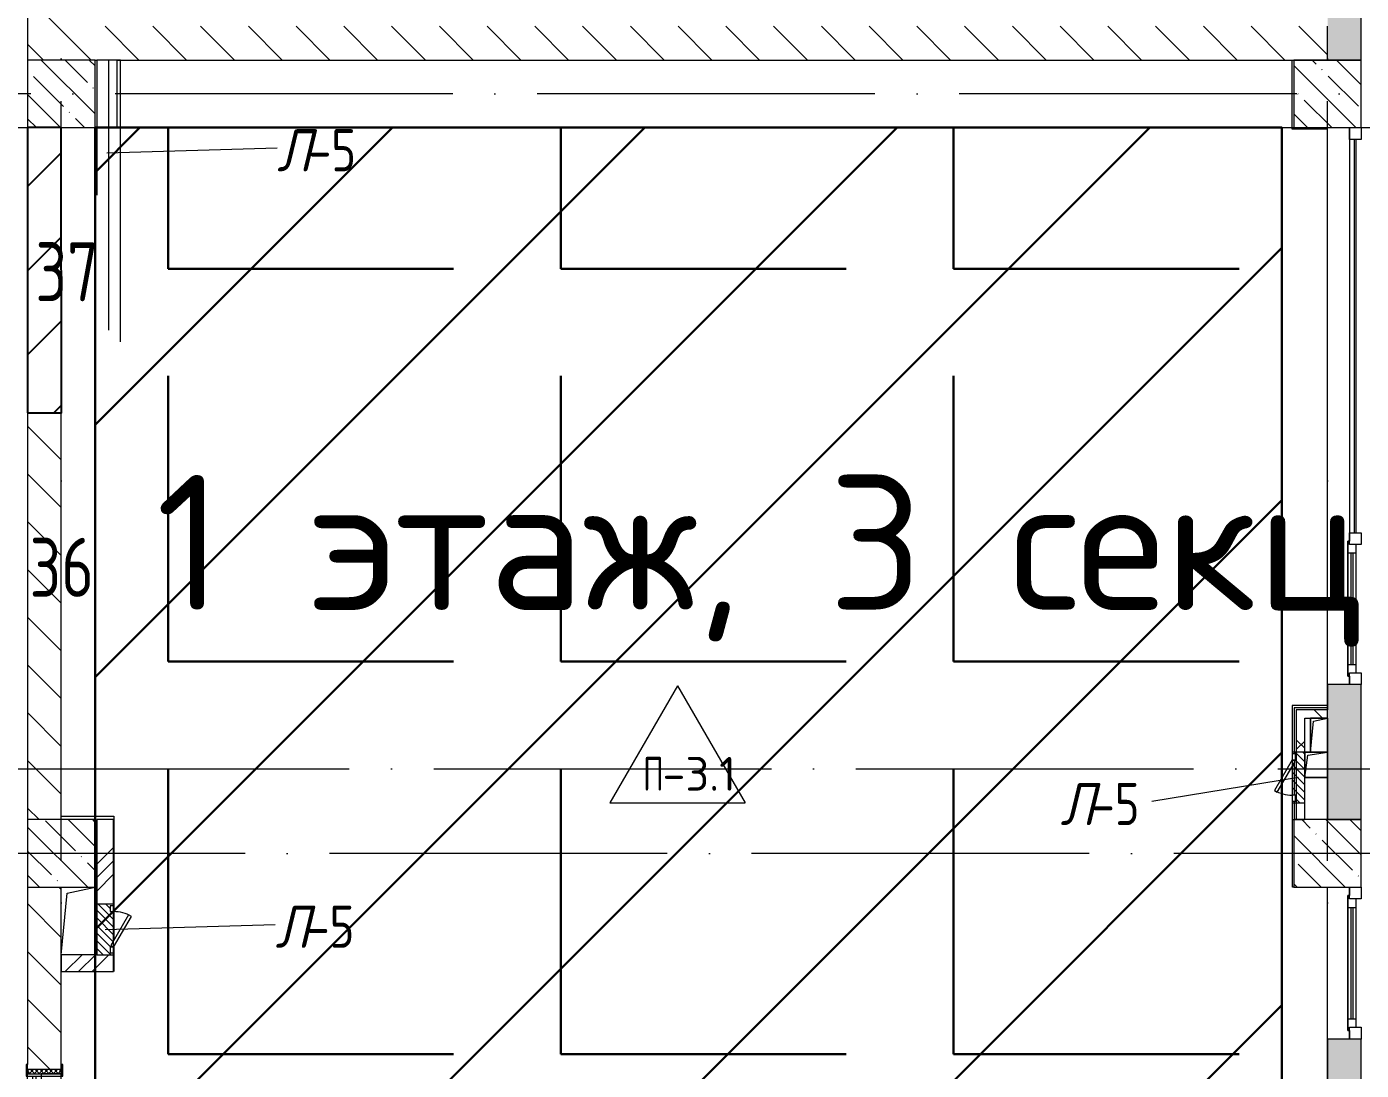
# Model space of a CAD drawing. Header units: millimetres. Extents: x -68946 to 690821, y -552984 to 293768.
# Drawn here: x 157333 to 165238, y 20840 to 27023 of the extents above; entities that cross this region are included whole.
import ezdxf

# ---------------------------------------------------------------- set-up
doc = ezdxf.new("R2010")
doc.units = ezdxf.units.MM
doc.linetypes.add('ADSK_Линия сетки', pattern=[2500, 2000, -250, 0, -250])
doc.linetypes.add('ADSK_Скрыто', pattern=[600, 300, -300])
for name, color, linetype, lineweight in [('0) блоки', 250, 'Continuous', 25), ('1.2) Стяжка 6 вып.', 30, 'Continuous', 30), ('1.2) Тепло-звук изол. + пденка 6 вып.', 200, 'Continuous', 30), ('1.4) Стяжка 6 вып.', 30, 'Continuous', 30), ('A-DETL-____-OTLN', 250, 'Continuous', 5), ('A-DETL-GENF-OTLN', 250, 'Continuous', 5), ('A-DOOR-____-IDEN', 250, 'Continuous', 9), ('A-DOOR-____-MCUT', 250, 'Continuous', 5), ('A-DOOR-____-OTLN', 250, 'Continuous', 5), ('A-DOOR-FRAM-MCUT', 250, 'Continuous', 5), ('A-DOOR-FRAM-OTLN', 250, 'Continuous', 5), ('A-DOOR-GLAZ-MCUT', 250, 'Continuous', 5), ('A-FLOR-____-IDEN', 250, 'Continuous', 9), ('A-FLOR-____-OTLN', 250, 'Continuous', 9), ('A-GENM-____-MCUT', 250, 'Continuous', 25), ('A-GENM-____-OTLN', 250, 'Continuous', 9), ('A-GLAZ-____-MCUT', 250, 'Continuous', 9), ('A-GLAZ-____-OTLN', 250, 'Continuous', 5), ('A-WALL-____-MCUT', 250, 'Continuous', 13), ('A-WALL-____-PATT', 250, 'Continuous', 13), ('A-WALL-FNSH-MCUT', 250, 'Continuous', 13), ('G-____-____-SYMB', 250, 'ADSK_Скрыто', 9), ('G-____-____-TEXT', 250, 'Continuous', 9), ('I-WALL-____-OTLN', 250, 'Continuous', 9), ('S-COLS-____-MCUT', 250, 'Continuous', 25), ('S-COLS-____-OTLN', 250, 'Continuous', 9), ('S-GRID-____-OTLN', 250, 'Continuous', 9)]:
    doc.layers.add(name, color=color, linetype=linetype, lineweight=lineweight)
doc.styles.add('GOST Common_2', font='', dxfattribs={"width": 0.8, "height": 350})
doc.styles.add('ISOCPEUR_2', font='isocpeur.ttf', dxfattribs={"height": 160})
doc.styles.add('ISOCPEUR_6', font='isocpeur.ttf', dxfattribs={"height": 3.5})
doc.styles.add('ISOCPEUR_I_1', font='ГОСТ тип А.ttf', dxfattribs={"height": 2500})
doc.styles.get('GOST Common_2').set_extended_font_data('GOST Common')
pattern_1 = [(135, (12287.91, -0.0006), (-141.42136, -141.42136), [])]
pattern_2 = [(45, (12287.9, -0.0006), (-224.5064, 224.5064), []), (45, (12367.3, -0.0006), (0, 449.0128), []), (45, (12208.54, -0.0006), (0, 449.0128), [])]
pattern_3 = [(45, (12287.91, -0.0006), (-141.42136, 141.42136), []), (135, (12287.91, -0.0006), (-141.42136, -141.42136), [])]
pattern_4 = [(135, (12287.91, -0.0006), (-142.5612, -142.5612), []), (135, (12430.48, -0.0006), (-142.5612, -142.5612), [252.016, -50.403, 3.353, -47.05])]
pattern_5 = [(45, (125, 0), (-22.6274, 22.6274), [])]

# ---------------------------------------------------------------- blocks, each defined once
blk = doc.blocks.new('Дверь_СКБ_2Ст_Фрамуга2 - Н_ВВ-3_2500x2600h_Учебные помещения_Фрамуга слева-42054644-АР1_Маркировочный план 1 этажа С2и3')
at = {"layer": 'A-DOOR-____-OTLN'}
h = blk.add_hatch(dxfattribs=at)
h.set_pattern_fill('FP_8', color=256, style=0, pattern_type=2)
h.set_pattern_definition([(135, (1051.41, 164.685), (-14.1421, -14.1421), []), (225, (1051.41, 164.685), (14.1421, -14.1421), [])])
h.paths.add_polyline_path([(1237.5, -86.6), (1237.5, -100), (1262.5, -100), (1262.5, 100), (1237.5, 100)])
at = {"layer": 'A-DOOR-FRAM-OTLN'}
h = blk.add_hatch(dxfattribs=at)
h.set_pattern_fill('FP_9', color=256, style=0, pattern_type=2)
h.set_pattern_definition([(45, (-1071.384, 164.685), (-14.1421, 14.1421), []), (135, (-1071.384, 164.685), (-14.1421, -14.1421), [])])
h.paths.add_polyline_path([(-1237.5, 100), (-1237.5, -100), (-1212.5, -100), (-1212.5, 100), (-1228.7, 100)])
at = {"layer": 'A-DOOR-____-MCUT'}
for p, q in [((-1187.5, 1100), (-1187.5, 100)), ((-1137.5, 1100), (-1187.5, 1100)), ((-1137.5, 100), (-1137.5, 1100)), ((-1187.5, 100), (-1137.5, 100))]:
    blk.add_line(p, q, dxfattribs=at)
at = {"layer": 'A-DOOR-FRAM-MCUT'}
for p, q in [((-1197.5, 108), (-1267.5, 108)), ((-1267.5, 108), (-1267.5, 100)), ((-1267.5, 100), (-1197.5, 100)), ((-1212.5, 100), (-1237.5, 100)), ((-1237.5, 100), (-1237.5, -100)), ((-1187.5, 100), (-1212.5, 100)), ((-1212.5, 100), (-1212.5, 20)), ((-1212.5, -100), (-1212.5, 100)), ((-1197.5, 100), (-1197.5, 108)), ((-1187.5, 60), (-1187.5, 100)), ((-187.5, 100), (-187.5, 60)), ((-162.5, 100), (-187.5, 100)), ((-177.5, 108), (-177.5, 100)), ((-107.5, 108), (-177.5, 108)), ((-177.5, 100), (-177.5, 20)), ((-62.5, 100), (-162.5, 100)), ((-162.5, 20), (-162.5, 100)), ((-162.5, 20), (-162.5, 100)), ((-117.5, 108), (-117.5, 100)), ((-47.5, 108), (-117.5, 108)), ((-107.5, 100), (-107.5, 108)), ((-62.5, 100), (-62.5, 20)), ((-47.5, 100), (-47.5, 108)), ((-47.5, 100), (-47.5, 20)), ((-47.5, 100), (1237.5, 100)), ((1292.5, 108), (1222.5, 108)), ((1222.5, 108), (1222.5, 100)), ((1222.5, 100), (1222.5, 20)), ((1222.5, 100), (1292.5, 100)), ((1237.5, 100), (1237.5, 20)), ((1262.5, 100), (1237.5, 100)), ((1237.5, 100), (1237.5, -100)), ((1262.5, -100), (1262.5, 100)), ((1292.5, 100), (1292.5, 108)), ((-1212.5, 20), (-1177.5, 20)), ((-1197.5, 20), (-1212.5, 20)), ((-1212.5, 20), (-1212.5, -100)), ((-1197.5, -100), (-1197.5, 20)), ((-1177.5, 60), (-1187.5, 60)), ((-1177.5, 20), (-1177.5, 60)), ((-187.5, 60), (-197.5, 60)), ((-197.5, 60), (-197.5, 20)), ((-197.5, 20), (-162.5, 20)), ((-177.5, 12), (-177.5, 20)), ((-107.5, 12), (-177.5, 12)), ((-62.5, 20), (-162.5, 20)), ((-117.5, 20), (-117.5, 12)), ((-117.5, 12), (-47.5, 12)), ((-107.5, 20), (-107.5, 12)), ((-47.5, 12), (-47.5, 20)), ((1237.5, 20), (-47.5, 20)), ((1237.5, 20), (1222.5, 20)), ((1222.5, 20), (1222.5, -100)), ((1237.5, -100), (1237.5, 20)), ((-1197.5, -100), (-1267.5, -100)), ((-1267.5, -100), (-1267.5, -108)), ((-1267.5, -108), (-1197.5, -108)), ((-1237.5, -100), (-1212.5, -100)), ((-1212.5, -100), (-1197.5, -100)), ((-1197.5, -108), (-1197.5, -100)), ((1222.5, -100), (1237.5, -100)), ((1292.5, -100), (1222.5, -100)), ((1222.5, -100), (1222.5, -108)), ((1222.5, -108), (1292.5, -108)), ((1237.5, -100), (1262.5, -100)), ((1292.5, -108), (1292.5, -100))]:
    blk.add_line(p, q, dxfattribs=at)
at = {"layer": 'A-DOOR-GLAZ-MCUT'}
for p, q in [((1222.5, 70), (-62.5, 70)), ((1222.5, 50), (-62.5, 50))]:
    blk.add_line(p, q, dxfattribs=at)
blk = doc.blocks.new('Окно_СКБ_1Ст1 - 120_Окно_СКБ_1Ст_900_ОК6Л-V43-АР1_Маркировочный план 1 этажа С2и3')
at = {"layer": 'A-GLAZ-____-MCUT'}
for p, q in [((-450, -195), (-450, -125)), ((-450, -125), (-380, -125)), ((-380, -125), (-380, -195)), ((380, -155), (-380, -155)), ((-380, -155), (-380, -195)), ((-330, -205), (-330, -155)), ((330, -205), (330, -155)), ((380, -195), (380, -125)), ((380, -125), (450, -125)), ((380, -195), (380, -155)), ((450, -125), (450, -195)), ((-380, -195), (-450, -195)), ((-380, -195), (-400, -195)), ((-400, -195), (-400, -205)), ((-400, -205), (400, -205)), ((400, -205), (-400, -205)), ((450, -195), (380, -195)), ((400, -195), (380, -195)), ((400, -205), (400, -195))]:
    blk.add_line(p, q, dxfattribs=at)
at = {"layer": 'A-GLAZ-____-MCUT', "lineweight": 5}
for p, q in [((-330, -175), (330, -175)), ((330, -185), (-330, -185))]:
    blk.add_line(p, q, dxfattribs=at)
at = {"layer": 'A-GLAZ-____-OTLN'}
for p, q in [((-450, -195), (-400, -195)), ((400, -195), (450, -195))]:
    blk.add_line(p, q, dxfattribs=at)
blk = doc.blocks.new('Окно_СКБ_2Ст1 - Окно_СКБ_2Ст 3300_ОК2-V44-АР1_Маркировочный план 1 этажа С2и3')
at = {"layer": 'A-GLAZ-____-MCUT'}
for p, q in [((-1650, -195), (-1650, -125)), ((-1650, -125), (-1580, -125)), ((-1580, -125), (-1580, -195)), ((750, -195), (750, -125)), ((750, -125), (820, -125)), ((820, -125), (820, -195)), ((1580, -155), (820, -155)), ((820, -155), (820, -195)), ((870, -205), (870, -155)), ((1530, -205), (1530, -155)), ((1580, -195), (1580, -125)), ((1580, -125), (1650, -125)), ((1580, -195), (1580, -155)), ((1650, -125), (1650, -195)), ((-1580, -195), (-1650, -195)), ((820, -195), (750, -195)), ((820, -195), (800, -195)), ((800, -195), (800, -205)), ((800, -205), (1600, -205)), ((1600, -205), (800, -205)), ((1650, -195), (1580, -195)), ((1600, -195), (1580, -195)), ((1600, -205), (1600, -195))]:
    blk.add_line(p, q, dxfattribs=at)
at = {"layer": 'A-GLAZ-____-MCUT', "lineweight": 5}
for p, q in [((750, -155), (-1580, -155)), ((750, -165), (-1580, -165)), ((870, -175), (1530, -175)), ((1530, -185), (870, -185))]:
    blk.add_line(p, q, dxfattribs=at)
at = {"layer": 'A-GLAZ-____-OTLN'}
for p, q in [((-1650, -195), (800, -195)), ((1600, -195), (1650, -195))]:
    blk.add_line(p, q, dxfattribs=at)
blk = doc.blocks.new('BSC_Колонна _Прямоугольная - 400x400-V62-АР1_Маркировочный план 1 этажа С2и3')
at = {"layer": 'S-COLS-____-OTLN', "lineweight": 5}
h = blk.add_hatch(dxfattribs=at)
h.set_pattern_fill('FP_97', color=256, style=0, pattern_type=2)
h.set_pattern_definition([(135, (-145249.98, -26625), (-142.5612, -142.5612), []), (135, (-145107.42, -26625), (-142.5612, -142.5612), [252.016, -50.403, 3.353, -47.05])])
h.paths.add_polyline_path([(0.2, -200), (200, -200), (200, 200), (-200, 200), (-200, -200), (0, -200)])
at = {"layer": 'S-COLS-____-MCUT', "lineweight": 5}
for p, q in [((200, 200), (-200, 200)), ((-200, 200), (-200, -200)), ((200, -200), (200, 200)), ((-200, -200), (200, -200))]:
    blk.add_line(p, q, dxfattribs=at)
blk = doc.blocks.new('BSC_Колонна _Прямоугольная - 400x400-V63-АР1_Маркировочный план 1 этажа С2и3')
at = {"layer": 'S-COLS-____-OTLN', "lineweight": 5}
h = blk.add_hatch(dxfattribs=at)
h.set_pattern_fill('FP_98', color=256, style=0, pattern_type=2)
h.set_pattern_definition([(135, (-145249.98, -22125), (-142.5612, -142.5612), []), (135, (-145107.42, -22125), (-142.5612, -142.5612), [252.016, -50.403, 3.353, -47.05])])
h.paths.add_polyline_path([(-200, -200), (200, -200), (200, 200), (-200, 200), (-200, -143.7)])
at = {"layer": 'S-COLS-____-MCUT', "lineweight": 5}
for p, q in [((200, 200), (-200, 200)), ((-200, 200), (-200, -200)), ((200, -200), (200, 200)), ((-200, -200), (200, -200))]:
    blk.add_line(p, q, dxfattribs=at)
blk = doc.blocks.new('_Wn_-As_OpeningMEP_floor__Rectangular - _Wn_-As_OpeningMEP_floor__Rectangular-34705337-АР1_Маркировочный план 1 этажа С2и3')
at = {"layer": 'A-DETL-GENF-OTLN', "lineweight": 5}
for p, q in [((-64.6, 214.6), (100, 250)), ((-100, -150), (-64.6, 214.6))]:
    blk.add_line(p, q, dxfattribs=at)
blk = doc.blocks.new('_Wn_-As_OpeningMEP_floor__Rectangular - _Wn_-As_OpeningMEP_floor__Rectangular-V128-АР1_Маркировочный план 1 этажа С2и3')
at = {"layer": 'A-DETL-GENF-OTLN', "lineweight": 5}
for p, q in [((-67.5, -24.7), (-48.5, 106)), ((-48.5, 106), (67.5, 125))]:
    blk.add_line(p, q, dxfattribs=at)
blk = doc.blocks.new('_Wn_-As_OpeningMEP_floor__Rectangular - _Wn_-As_OpeningMEP_floor__Rectangular-34853280-АР1_Маркировочный план 1 этажа С2и3')
at = {"layer": 'A-DETL-GENF-OTLN', "lineweight": 5}
for p, q in [((-50, -50), (-32.3, 132.3)), ((-32.3, 132.3), (50, 150))]:
    blk.add_line(p, q, dxfattribs=at)
blk = doc.blocks.new('АР_Люк - ЛРС_ВК_300х400_внутренний_RAL 9003-42726780-АР1_Маркировочный план 1 этажа С2и3')
at = {"layer": 'A-DOOR-____-OTLN'}
h = blk.add_hatch(dxfattribs=at)
h.set_pattern_fill('FP_148', color=256, style=0, pattern_type=2)
h.set_pattern_definition(pattern_5)
h.paths.add_polyline_path([(92.8, -50), (275, -50), (275, 50), (265, 50), (265, 30), (230, 30), (230, 50), (220, 32.7), (190, 50), (20, 50), (20, 30), (-15, 30), (-15, 50), (-25, 50), (-25, -50), (38.1, -50)])
at = {"layer": 'A-DETL-GENF-OTLN', "lineweight": 5}
for p, q in [((275, 50), (-25, 50)), ((-25, 50), (-25, -50)), ((275, -50), (275, 50)), ((-25, -50), (275, -50))]:
    blk.add_line(p, q, dxfattribs=at)
at = {"layer": 'A-DOOR-____-MCUT', "lineweight": 5}
for p, q in [((48.1, 155), (38.1, 137.7)), ((38.1, 137.7), (220, 32.7)), ((230, 50), (48.1, 155)), ((20, 50), (-15, 50)), ((-15, 50), (-15, 30)), ((-15, 30), (20, 30)), ((20, 30), (20, 50)), ((220, 32.7), (230, 50)), ((265, 50), (230, 50)), ((230, 50), (230, 30)), ((230, 30), (265, 30)), ((265, 30), (265, 50))]:
    blk.add_line(p, q, dxfattribs=at)
blk.add_arc((230, 50), 210, 150, 180, dxfattribs=at)
at = {"layer": 'A-DOOR-____-OTLN'}
blk.add_line((230, 50), (48.1, 155), dxfattribs=at)
blk = doc.blocks.new('ASML_АР_Отделка Люка - ВО Отделка люков_Грунтовка 0_Шпатлевка 0_Окраска 0_0-42467640-АР1_Маркировочный план 1 этажа С2и3')
at = {"layer": 'A-GENM-____-MCUT', "lineweight": 5}
for p, q in [((-140, 3), (-150, 3)), ((-150, 3), (-150, 0)), ((65, 3), (-105, 3)), ((150, 3), (140, 3)), ((150, 0), (150, 3)), ((-150, 0), (-140, 0)), ((-105, 0), (70.2, 0)), ((103.3, 0), (105, 0)), ((140, 0), (150, 0))]:
    blk.add_line(p, q, dxfattribs=at)
blk = doc.blocks.new('АР_Люк - ЛРС_ВК_300х400_внутренний_RAL 9003-42732421-АР1_Маркировочный план 1 этажа С2и3')
at = {"layer": 'A-DOOR-____-OTLN'}
h = blk.add_hatch(dxfattribs=at)
h.set_pattern_fill('FP_148', color=256, style=0, pattern_type=2)
h.set_pattern_definition(pattern_5)
h.paths.add_polyline_path([(-25, 34.5), (-25, -37.5), (275, -37.5), (275, 37.5), (265, 37.5), (265, 17.5), (230, 17.5), (230, 37.5), (220, 20.2), (190, 37.5), (20, 37.5), (20, 17.5), (-15, 17.5), (-15, 37.5), (-25, 37.5)])
at = {"layer": 'A-DETL-GENF-OTLN', "lineweight": 5}
for p, q in [((275, 37.5), (-25, 37.5)), ((-25, 37.5), (-25, -37.5)), ((275, -37.5), (275, 37.5)), ((-25, -37.5), (275, -37.5))]:
    blk.add_line(p, q, dxfattribs=at)
at = {"layer": 'A-DOOR-____-MCUT', "lineweight": 5}
for p, q in [((48.1, 142.5), (38.1, 125.2)), ((38.1, 125.2), (220, 20.2)), ((230, 37.5), (48.1, 142.5)), ((20, 37.5), (-15, 37.5)), ((-15, 37.5), (-15, 17.5)), ((-15, 17.5), (20, 17.5)), ((20, 17.5), (20, 37.5)), ((220, 20.2), (230, 37.5)), ((265, 37.5), (230, 37.5)), ((230, 37.5), (230, 17.5)), ((230, 17.5), (265, 17.5)), ((265, 17.5), (265, 37.5))]:
    blk.add_line(p, q, dxfattribs=at)
blk.add_arc((230, 37.5), 210, 150, 180, dxfattribs=at)
at = {"layer": 'A-DOOR-____-OTLN'}
blk.add_line((230, 37.5), (48.1, 142.5), dxfattribs=at)
blk = doc.blocks.new('AAR_СКБ_Марка_Перекрытия - Марка пола-17325028-АР1_Маркировочный план 1 этажа С2и3')
at = {"layer": 'A-FLOR-____-IDEN'}
for p, q in [((0, 6.932), (-4.002, 0)), ((0, 6.932), (4.002, 0)), ((-4.002, 0), (4.002, 0))]:
    blk.add_line(p, q, dxfattribs=at)

msp = doc.modelspace()

# ---------------------------------------------------------------- hatches: boundary and pattern name
at = {"layer": '0) блоки'}
h = msp.add_hatch(dxfattribs=at)
h.set_pattern_fill('ANSI31', color=256, scale=111)
h.set_pattern_definition([(45, (0.15, -29090), (-249.2021, 249.2021), [])])
h.paths.add_polyline_path([(157338.0454, 24735), (157538.0674, 24735), (157537.7486, 26425), (157337.7267, 26425)])
at = {"layer": '1.2) Стяжка 6 вып.', "lineweight": 30}
h = msp.add_hatch(dxfattribs=at)
h.set_pattern_fill('ANSI31', color=256, scale=333)
h.paths.add_polyline_path([(164767.2921, 18325.3553), (157737.8919, 18325.3553), (157737.8919, 26425), (164767.2921, 26425)])
at = {"layer": '1.2) Тепло-звук изол. + пденка 6 вып.', "lineweight": 30}
h = msp.add_hatch(dxfattribs=at)
h.set_pattern_fill('ANGLE', color=256, scale=333)
h.set_pattern_definition([(0, (0, 0), (0, 2326.005), [1691.64, -634.365]), (90, (0, 0), (-2326.005, 1e-13), [1691.64, -634.365])])
h.paths.add_polyline_path([(164767.2921, 18325.3553), (157737.8919, 18325.3553), (157737.8919, 26425), (164767.2921, 26425)])
at = {"layer": '1.4) Стяжка 6 вып.', "lineweight": 30}
h = msp.add_hatch(dxfattribs=at)
h.set_pattern_fill('ANSI32', color=256, scale=333)
h.paths.add_polyline_path([(164767.2921, 18325.3553), (157737.8919, 18325.3553), (157737.8919, 26425), (164767.2921, 26425)])
at = {"layer": 'A-WALL-____-PATT', "lineweight": 15, "true_color": 0x000000}
h = msp.add_hatch(dxfattribs=at)
h.set_pattern_fill('FP_3', color=18, style=0, pattern_type=2)
h.set_pattern_definition([(50, (12287.9, -0.0006), (364.36793, -31.8783), [38.1, -419.1]), (355, (12287.9, -0.0006), (-70.48585, 382.1133), [30.48, -335.28]), (100.451, (12318.28, -2.66), (293.885, 350.2334), [32.38, -356.18]), (46.184, (12287.9, 101.6), (542.1585, -84.0858), [57.15, -628.65]), (96.636, (12333.1, 94.6), (474.8049, 494.8554), [48.57, -534.27]), (351.184, (12287.9, 101.6), (474.8102, 494.85), [45.72, -502.92]), (21, (12338.7, 76.2), (303.22847, -204.53046), [38.1, -419.1]), (326, (12338.7, 76.2), (123.6039, 368.37604), [30.48, -335.28]), (71.451, (12364, 59.16), (426.8341, 163.8427), [32.38, -356.18]), (37.5, (12287.91, -0.0006), (6.17665, 169.11015), [16.764, -314.452, 16.764, -323.596, -336.55]), (37.5, (12287.91, -0.0006), (6.17665, 169.11015), [-671.576, 16.764, -319.786]), (7.5, (12287.91, -0.0006), (133.63888, 200.3615), [16.764, -177.292, 16.764, -306.832, -128.27]), (7.5, (12287.91, -0.0006), (133.63888, 200.3615), [-517.652, 16.764, -111.506]), (327.5, (12174.63, -0.0006), (271.18182, -11.45836), [16.764, -110.236, 16.764, -379.476, -525.78]), (327.5, (12174.63, -0.0006), (271.18182, -11.45836), [-523.24, 16.764, -509.016]), (317.5, (12123.83, -0.0006), (296.2585, 50.85285), [16.764, -148.336, 16.764, -246.38, -373.38]), (317.5, (12123.83, -0.0006), (296.2585, 50.85285), [-428.244, 16.764, -356.616])])
h.paths.add_polyline_path([(165037.8919, -175), (165236.9138, -174.511), (165037.8919, -75), (165037.8919, -171.0626)])
h.paths.add_polyline_path([(165037.8919, 125), (165237.8919, 225), (165236.9138, 624.9994), (165037.8919, 624.9994), (165037.8919, 225)])
h.paths.add_polyline_path([(165236.9138, 2324.9994), (165237.8919, 2324.9994), (165236.9138, 3024.9994), (165037.8925, 3024.9974), (165037.9789, 2324.9994), (165216.2645, 2324.9994)])
h.paths.add_polyline_path([(165037.9138, 4325), (165237.8919, 4325), (165236.9138, 5124.9994), (165037.8919, 5124.9994), (165037.8925, 4325)])
h.paths.add_polyline_path([(165141.3906, 8825), (165237.8919, 8825), (165236.9138, 9624.9994), (165037.8919, 9624.9994), (165037.8919, 8825), (165139.5446, 8825)])
h.paths.add_polyline_path([(165114.5786, 11324.9994), (165237.8919, 11324.9994), (165236.9138, 12024.9994), (165037.8919, 12024.9994), (165037.9148, 11324.9994), (165112.2198, 11324.9994)])
h.paths.add_polyline_path([(165093.129, 13325), (165236.9138, 13325), (165236.9138, 14124.9994), (165037.8919, 14124.9994), (165037.8919, 13325), (165090.36, 13325)])
h.paths.add_polyline_path([(165044.8674, 17825), (165237.8919, 17825), (165236.9138, 18624.9994), (165037.8919, 18624.9994), (165037.8919, 17825), (165041.1754, 17825)])
h.paths.add_polyline_path([(165037.9138, 20324.9994), (165237.8919, 20324.9994), (165236.9138, 21024.9994), (165037.8919, 21024.9994), (165037.8919, 20324.9994)])
h.paths.add_polyline_path([(165037.9138, 22325), (165237.8919, 22325), (165236.9138, 23124.9994), (165037.8919, 23124.9994), (165037.8919, 22325)])
h.paths.add_polyline_path([(165237.8919, 26825), (165236.9138, 27624.9994), (165037.8919, 27624.9994), (165037.8919, 26825), (165236.9138, 26825)])
h.paths.add_polyline_path([(165068.9434, 28524.9994), (165237.8919, 28524.9994), (165236.9138, 29224.9994), (165037.8919, 29224.9994), (165037.9138, 28524.9994)])
h.paths.add_polyline_path([(165037.9138, 31325), (165237.8919, 31325), (165236.9138, 32124.9994), (165037.8919, 32124.9994), (165037.8919, 31325)])
h.paths.add_polyline_path([(165237.8919, 35424.9994), (165236.9138, 35825), (165037.8919, 35825), (165037.9138, 35424.9994), (165236.9138, 35424.9994)])
h.paths.add_polyline_path([(165037.9138, 36225), (165237.8919, 36225), (165236.9138, 36624.9994), (165037.8919, 36624.9994), (165037.8919, 36225)])
h.paths.add_polyline_path([(165037.9138, 39924.9994), (165237.8919, 39924.9994), (165236.9138, 40725), (165037.8919, 40725), (165037.8919, 39924.9994)])
h.paths.add_polyline_path([(165037.9138, 42025), (165237.8919, 42025), (165236.9138, 42725), (165037.8919, 42725), (165037.8919, 42025)])
h.paths.add_polyline_path([(165039.9348, 44425), (165237.8919, 44425), (165236.9138, 45625), (165037.8919, 45625), (165037.9138, 44425)])
h.paths.add_polyline_path([(165084.8373, 47725), (165237.8919, 47725), (165236.9138, 48024.9994), (165037.8919, 48024.9994), (165037.9138, 47725)])
h.paths.add_polyline_path([(165236.9138, 48924.9994), (165237.8919, 48924.9994), (165236.9138, 50124.9994), (165037.8919, 50124.9994), (165037.9138, 48924.9994), (165234.5953, 48924.9994)])
h.paths.add_polyline_path([(165100.5645, 53825), (165237.8919, 53825), (165236.9138, 54624.9994), (165037.8919, 54624.9994), (165037.9138, 53825), (165045.6407, 53825)])
h.paths.add_polyline_path([(165198.7125, 57924.9994), (165237.8919, 57924.9994), (165236.9138, 58575), (165037.8919, 58575), (165037.9138, 57924.9994), (165167.9138, 57924.9994)])
h = msp.add_hatch(dxfattribs=at)
h.set_pattern_fill('FP_2', color=18, style=0, pattern_type=2)
h.set_pattern_definition(pattern_1)
h.paths.add_polyline_path([(157537.7267, 26825.004), (157537.7267, 27299.9994), (157337.7267, 27299.9994), (157337.8919, 26825.004)])
h.paths.add_polyline_path([(157337.8919, 29799.9994), (157537.7267, 29801.1485), (157537.7267, 30925), (157337.7267, 30925), (157337.7267, 29799.9994)])
h = msp.add_hatch(dxfattribs=at)
h.set_pattern_fill('FP_2', color=18, style=0, pattern_type=2)
h.set_pattern_definition(pattern_1)
h.paths.add_polyline_path([(157538.0791, 26825.004), (165037.8919, 26825.004), (165037.8706, 27025.0034), (157537.7267, 27025.004), (157537.9108, 26825.004)])
h = msp.add_hatch(dxfattribs=at)
h.set_pattern_fill('FP_2', color=18, style=0, pattern_type=2)
h.set_pattern_definition(pattern_1)
h.paths.add_polyline_path([(157537.7267, 22325), (157537.7267, 24735), (157337.7267, 24735), (157337.8919, 22325)])
h = msp.add_hatch(dxfattribs=at)
h.set_pattern_fill('FP_83', color=18, style=0, pattern_type=2)
h.set_pattern_definition(pattern_3)
h.paths.add_polyline_path([(164987.8931, 22925.3955), (165037.8919, 22925.4381), (165037.2756, 22975.3955), (164852.9138, 22975.3955), (164852.9138, 22925.3955), (164937.8706, 22925.3955)])
h = msp.add_hatch(dxfattribs=at)
h.set_pattern_fill('FP_83', color=18, style=0, pattern_type=2)
h.set_pattern_definition(pattern_3)
h.paths.add_polyline_path([(164902.9138, 22325), (164902.8714, 22425), (164852.9138, 22425), (164852.9138, 22325), (164902.8925, 22325)])
h.paths.add_polyline_path([(164902.9138, 22575.004), (164902.9138, 22925.3955), (164852.9138, 22925.3955), (164852.9138, 22725), (164902.8929, 22724.8326), (164902.8929, 22575.004)])
h = msp.add_hatch(dxfattribs=at)
h.set_pattern_fill('FP_5', color=18, style=0, pattern_type=2)
h.set_pattern_definition(pattern_2)
h.paths.add_polyline_path([(157747.8919, 21425), (157847.8919, 21425), (157847.8919, 21525), (157747.8919, 21525), (157747.8919, 21496.2022)])
h.paths.add_polyline_path([(157747.8919, 21825), (157847.8919, 21825), (157847.8919, 22325), (157747.8919, 22325), (157747.8919, 21925)])
h = msp.add_hatch(dxfattribs=at)
h.set_pattern_fill('FP_2', color=18, style=0, pattern_type=2)
h.set_pattern_definition(pattern_1)
h.paths.add_polyline_path([(157337.8919, 17825), (157537.8904, 17825.004), (157537.8919, 18345), (157337.8919, 18345), (157337.8919, 17825.004)])
h.paths.add_polyline_path([(157337.8919, 20845), (157537.8919, 20845), (157537.8919, 21925), (157337.8919, 21925), (157337.8919, 20875)])
h = msp.add_hatch(dxfattribs=at)
h.set_pattern_fill('FP_5', color=18, style=0, pattern_type=2)
h.set_pattern_definition(pattern_2)
h.paths.add_polyline_path([(157737.9138, 21425), (157747.8919, 21425), (157747.8919, 21525), (157537.9138, 21525), (157537.9138, 21425), (157737.8919, 21425)])
at = {"layer": 'S-COLS-____-OTLN', "lineweight": 5, "true_color": 0x000000}
h = msp.add_hatch(dxfattribs=at)
h.set_pattern_fill('FP_1', color=18, style=0, pattern_type=2)
h.set_pattern_definition(pattern_4)
h.paths.add_polyline_path([(164979.5517, 26425), (165237.8919, 26425), (165236.9138, 26825), (164837.8919, 26825), (164837.8919, 26425), (164937.8706, 26425)])
h = msp.add_hatch(dxfattribs=at)
h.set_pattern_fill('FP_1', color=18, style=0, pattern_type=2)
h.set_pattern_definition(pattern_4)
h.paths.add_polyline_path([(165237.8919, 21925), (165236.9138, 22325), (164837.8919, 22325), (164837.8919, 21925), (165236.9138, 21925)])

# ---------------------------------------------------------------- linework, layer by layer
at = {"layer": '0) блоки'}
msp.add_lwpolyline([(157338.0454, 24735), (157538.0674, 24735), (157537.7486, 26425), (157337.7267, 26425)], close=True, dxfattribs=at)
at = {"layer": '1.2) Стяжка 6 вып.', "lineweight": 30}
msp.add_lwpolyline([(164767.2921, 18325.3553), (157737.8919, 18325.3553), (157737.8919, 26425), (164767.2921, 26425)], close=True, dxfattribs=at)
at = {"layer": 'A-DETL-____-OTLN', "color": 18, "true_color": 0x000000}
for p, q in [((157817.9138, 26825), (157817.9138, 25225)), ((157887.9138, 26825), (157817.9138, 26825)), ((157887.9138, 25155), (157887.9138, 26825)), ((164937.8706, 22925.3955), (164937.8706, 22725.3955)), ((165037.8706, 22925.3955), (164937.8706, 22925.3955)), ((165037.8706, 22575.004), (165037.8706, 22925.3955)), ((164937.8706, 22725.3955), (164902.8929, 22725.3955)), ((164902.8929, 22725.3955), (164902.8929, 22575.004)), ((164902.8929, 22575.004), (165037.8706, 22575.004))]:
    msp.add_line(p, q, dxfattribs=at)
at = {"layer": 'A-DOOR-____-IDEN', "color": 18, "true_color": 0x000000}
for p, q in [((157807.8919, 26275), (158815.5345, 26304.5235)), ((164865.4138, 22575), (163997.2778, 22431.4913)), ((157797.8919, 21675), (158805.5345, 21704.5235))]:
    msp.add_line(p, q, dxfattribs=at)
at = {"layer": 'A-FLOR-____-OTLN', "color": 18, "lineweight": 5, "true_color": 0x000000}
for p, q in [((164827.8919, 26415), (164827.8919, 26825.004)), ((165037.8919, 26415), (164827.8919, 26415)), ((164937.8706, 22725.3955), (164937.8706, 22925.3955)), ((164902.9138, 22725.004), (165037.8706, 22725.004)), ((165037.8706, 22725.3955), (164937.8706, 22725.3955)), ((165037.8706, 22575.004), (164902.9138, 22575.004)), ((157537.7267, 22345), (157848.8919, 22345)), ((157848.8919, 22345), (157848.8919, 21611.7321)), ((164830.8919, 21925), (164830.8919, 22325)), ((157737.8919, 21925), (157737.8919, 21525)), ((164837.8919, 21925), (164830.8919, 21925)), ((157848.8919, 21571.7321), (157848.8919, 21425))]:
    msp.add_line(p, q, dxfattribs=at)
at = {"layer": 'A-WALL-____-MCUT', "color": 18, "lineweight": 15, "true_color": 0x000000}
for p, q in [((165237.8919, 26825), (165237.8919, 27624.9994)), ((157337.7267, 27269.9994), (157337.7267, 26825.004)), ((165037.8919, 26825.004), (165037.8919, 27025.004)), ((157737.8919, 26825.004), (157747.8919, 26825.004)), ((157747.8919, 26825.004), (157747.8919, 26025)), ((157867.8919, 26825.004), (157747.8919, 26825.004)), ((157867.8919, 26825.004), (165037.8919, 26825.004)), ((157867.8919, 26425), (157867.8919, 26825.004)), ((165037.8919, 26825), (165237.8919, 26825)), ((157337.7267, 24735), (157337.7267, 22325)), ((157537.7267, 22325), (157537.7267, 24735)), ((165037.8919, 23124.9994), (165037.8919, 22975.3955)), ((165237.8919, 23124.9994), (165037.8919, 23124.9994)), ((165237.8919, 22325), (165237.8919, 23124.9994)), ((164840.4138, 22987.8955), (164840.4138, 22715)), ((165037.8919, 22987.8955), (164840.4138, 22987.8955)), ((164852.9138, 22975.3955), (164852.9138, 22325)), ((165037.8919, 22975.3955), (164852.9138, 22975.3955)), ((164902.9138, 22325), (164902.9138, 22925.3955)), ((164902.9138, 22925.3955), (165037.8919, 22925.3955)), ((165037.8919, 22925.3955), (165037.8919, 22975.3955)), ((165037.8919, 22925.3955), (165037.8919, 22325)), ((164840.4138, 22680), (164840.4138, 22672.7831)), ((164840.4138, 22661.6506), (164840.4138, 22470)), ((164840.4138, 22435), (164840.4138, 22325)), ((157747.8919, 22325), (157747.8919, 21525)), ((157847.8919, 22325), (157747.8919, 22325)), ((157847.8919, 21825), (157847.8919, 22325)), ((164852.9138, 22325), (164902.9138, 22325)), ((165037.8919, 22325), (165237.8919, 22325)), ((157337.8919, 21925), (157337.8919, 20875)), ((157537.8919, 20875), (157537.8919, 21925)), ((157747.8919, 21525), (157537.9138, 21525)), ((157537.9138, 21525), (157537.9138, 21425)), ((157847.8919, 21425), (157847.8919, 21525)), ((157537.9138, 21425), (157847.8919, 21425)), ((165037.8919, 21024.9994), (165037.8919, 20324.9994)), ((165237.8919, 21024.9994), (165037.8919, 21024.9994)), ((165237.8919, 20324.9994), (165237.8919, 21024.9994))]:
    msp.add_line(p, q, dxfattribs=at)
at = {"layer": 'A-WALL-FNSH-MCUT', "lineweight": 15}
for p, q in [((164827.9138, 23000.3955), (164827.9138, 22725)), ((165037.8919, 23000.3955), (164827.9138, 23000.3955)), ((164827.9138, 22425), (164827.9138, 22325)), ((164827.9138, 22325), (164852.9138, 22325))]:
    msp.add_line(p, q, dxfattribs=at)
at = {"layer": 'I-WALL-____-OTLN', "color": 18, "lineweight": 15, "true_color": 0x000000}
for p, q in [((165037.8919, 23124.9994), (165037.8919, 26424.9994)), ((165037.8919, 21024.9994), (165037.8919, 21924.9994))]:
    msp.add_line(p, q, dxfattribs=at)
at = {"layer": 'S-COLS-____-MCUT', "color": 18, "lineweight": 5, "true_color": 0x000000}
for p, q in [((165037.8919, 26825), (164837.8919, 26825)), ((164837.8919, 26825), (164837.8919, 26425)), ((165237.8919, 26425), (165237.8919, 26825)), ((164837.8919, 26425), (165237.8919, 26425)), ((165037.8919, 22325), (164837.8919, 22325)), ((164837.8919, 22325), (164837.8919, 21925)), ((165237.8919, 21925), (165237.8919, 22325)), ((164837.8919, 21925), (165237.8919, 21925))]:
    msp.add_line(p, q, dxfattribs=at)
at = {"layer": 'S-COLS-____-OTLN', "color": 18, "lineweight": 5, "true_color": 0x000000}
for p, q in [((165237.8919, 26825), (165037.8919, 26825)), ((165237.8919, 22325), (165037.8919, 22325))]:
    msp.add_line(p, q, dxfattribs=at)
at = {"layer": 'S-GRID-____-OTLN', "color": 18, "linetype": 'ADSK_Линия сетки', "true_color": 0x000000}
for p, q in [((157537.9138, -2919.5356), (157537.9138, 61063.6538)), ((165037.9138, -2919.5356), (165037.9138, 61063.6538)), ((167356.8279, 26625), (111607.9138, 26625)), ((77240.3519, 26425), (168626.8279, 26425)), ((77240.3519, 22625), (167356.8279, 22625)), ((168626.8279, 22125), (111607.9138, 22125))]:
    msp.add_line(p, q, dxfattribs=at)

# ---------------------------------------------------------------- block references
at = {"layer": 'A-DOOR-____-OTLN', "color": 18, "true_color": 0x000000}
for name, p, rotation in [('АР_Люк - ЛРС_ВК_300х400_внутренний_RAL 9003-42732421-АР1_Маркировочный план 1 этажа С2и3', (164865.4138, 22450), 89.99999999999852), ('АР_Люк - ЛРС_ВК_300х400_внутренний_RAL 9003-42726780-АР1_Маркировочный план 1 этажа С2и3', (157797.8919, 21800), 270), ('Дверь_СКБ_2Ст_Фрамуга2 - Н_ВВ-3_2500x2600h_Учебные помещения_Фрамуга слева-42054644-АР1_Маркировочный план 1 этажа С2и3', (157437.8919, 19582.5), 89.99999999999991)]:
    msp.add_blockref(name, p, dxfattribs=dict(at, rotation=rotation))
at = {"layer": 'A-FLOR-____-IDEN', "color": 18, "true_color": 0x000000, "xscale": 99.99999999999993, "yscale": 99.99999999999993, "zscale": 99.99999999999993}
msp.add_blockref('AAR_СКБ_Марка_Перекрытия - Марка пола-17325028-АР1_Маркировочный план 1 этажа С2и3', (161187.9029, 22425.004), dxfattribs=at)
at = {"layer": 'A-GENM-____-OTLN', "color": 18, "lineweight": 5, "true_color": 0x000000}
for p, rotation in [((164830.9138, 22575), 89.99999999999852), ((157844.8919, 21675), 270)]:
    msp.add_blockref('ASML_АР_Отделка Люка - ВО Отделка люков_Грунтовка 0_Шпатлевка 0_Окраска 0_0-42467640-АР1_Маркировочный план 1 этажа С2и3', p, dxfattribs=dict(at, rotation=rotation))
at = {"layer": 'A-GLAZ-____-OTLN', "color": 18, "true_color": 0x000000, "rotation": 269.9999999999999}
for name, p in [('Окно_СКБ_2Ст1 - Окно_СКБ_2Ст 3300_ОК2-V44-АР1_Маркировочный план 1 этажа С2и3', (165362.9138, 24774.9994)), ('Окно_СКБ_1Ст1 - 120_Окно_СКБ_1Ст_900_ОК6Л-V43-АР1_Маркировочный план 1 этажа С2и3', (165362.9138, 21474.9994))]:
    msp.add_blockref(name, p, dxfattribs=at)
at = {"layer": 'A-GLAZ-____-OTLN', "color": 18, "true_color": 0x000000}
for name, p in [('_Wn_-As_OpeningMEP_floor__Rectangular - _Wn_-As_OpeningMEP_floor__Rectangular-34853280-АР1_Маркировочный план 1 этажа С2и3', (164987.8706, 22775.3955)), ('_Wn_-As_OpeningMEP_floor__Rectangular - _Wn_-As_OpeningMEP_floor__Rectangular-V128-АР1_Маркировочный план 1 этажа С2и3', (164970.3706, 22600.004)), ('_Wn_-As_OpeningMEP_floor__Rectangular - _Wn_-As_OpeningMEP_floor__Rectangular-34705337-АР1_Маркировочный план 1 этажа С2и3', (157637.8919, 21675))]:
    msp.add_blockref(name, p, dxfattribs=at)
at = {"layer": 'S-COLS-____-OTLN', "color": 18, "lineweight": 5, "true_color": 0x000000}
for name, p in [('BSC_Колонна _Прямоугольная - 400x400-V62-АР1_Маркировочный план 1 этажа С2и3', (157537.8919, 26625)), ('BSC_Колонна _Прямоугольная - 400x400-V63-АР1_Маркировочный план 1 этажа С2и3', (157537.8919, 22125))]:
    msp.add_blockref(name, p, dxfattribs=at)

# ---------------------------------------------------------------- texts
at = {"layer": 'A-DOOR-____-IDEN', "color": 18, "true_color": 0x000000, "char_height": 250, "attachment_point": 1, "style": 'ISOCPEUR_I_1'}
for s, insert, width in [('\\fISOCPEUR|b0|i1|c204|p34|;\\W.9;Л', (158815.5345, 26415.8777), 223.670812), ('-5', (159000.0814, 26415.8777), 404.0505), ('\\fISOCPEUR|b0|i1|c204|p34|;\\W.9;Л', (163455.621, 22542.8454), 223.670812), ('-5', (163640.1678, 22542.8454), 404.0505), ('\\fISOCPEUR|b0|i1|c204|p34|;\\W.9;Л', (158805.5345, 21815.8777), 223.670812), ('-5', (158990.0814, 21815.8777), 404.0505)]:
    msp.add_mtext(s, dxfattribs=dict(at, insert=insert, width=width))
at = {"layer": 'A-FLOR-____-IDEN', "color": 18, "true_color": 0x000000, "char_height": 200, "attachment_point": 1, "style": 'ISOCPEUR_2'}
for s, insert, width in [('\\fISOCPEUR|b0|i0|c204|p34|;\\W.7;П', (160982.668, 22696.3897), 140.295312), ('-3.1', (161098.4232, 22696.3897), 381.60325)]:
    msp.add_mtext(s, dxfattribs=dict(at, insert=insert, width=width))
at = {"layer": 'G-____-____-SYMB', "linetype": 'Continuous', "char_height": 350, "width": 596.4555, "attachment_point": 1, "style": 'GOST Common_2'}
for s, insert in [(' 37', (157214.3793, 25745.883)), (' 36', (157179.5802, 23994.6653))]:
    msp.add_mtext(s, dxfattribs=dict(at, insert=insert))
at = {"layer": 'G-____-____-TEXT', "color": 7, "insert": (158097.7194, 24367.0362), "char_height": 800, "width": 18169.734652, "attachment_point": 1, "style": 'ISOCPEUR_6'}
msp.add_mtext('1 этаж, 3 секция', dxfattribs=at)

doc.saveas('drawing.dxf')
